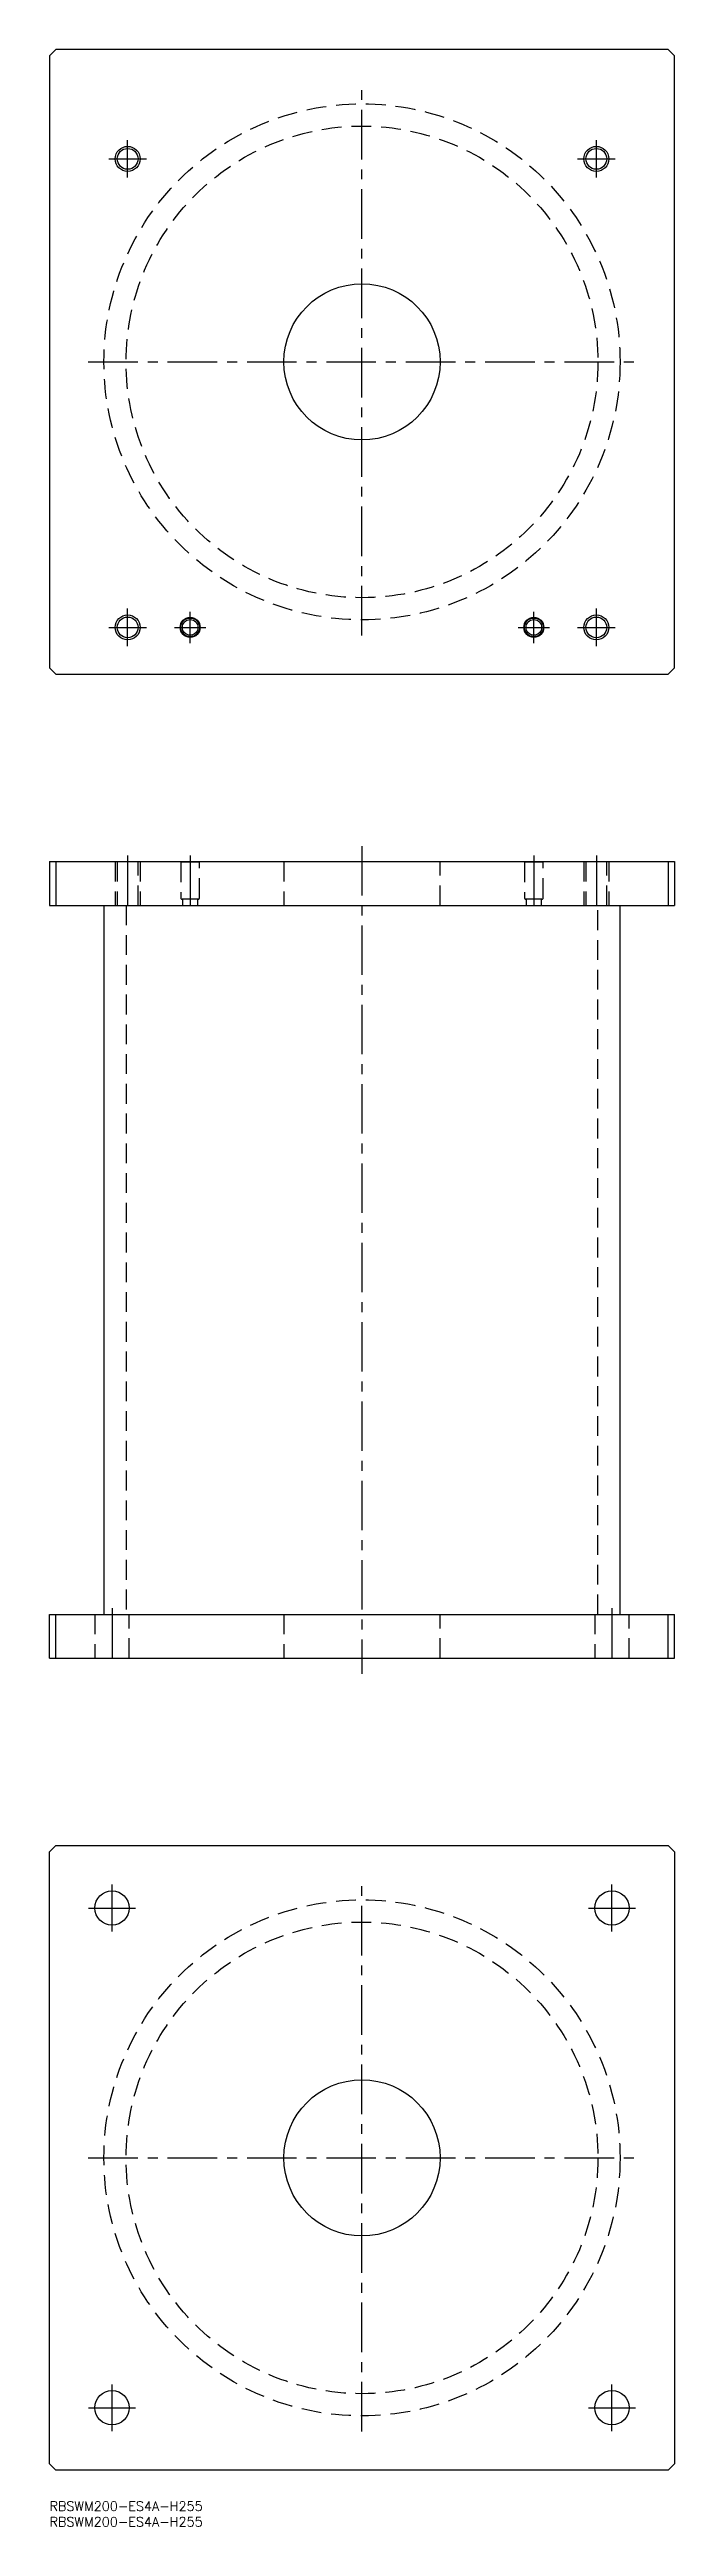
# Model space of a CAD drawing. Extents: x 0 to 200, y -8 to 785.
import ezdxf

# ---------------------------------------------------------------- set-up
doc = ezdxf.new("R2010")
doc.units = 0
doc.header["$LTSCALE"] = 0.5
doc.linetypes.add('CENTER', pattern=[50.8, 31.75, -6.35, 6.35, -6.35])
doc.linetypes.add('DASHED', pattern=[19.05, 12.7, -6.35])
for name, color, linetype in [('MSM_CENTER', 1, 'CENTER'), ('MSM_CONTINUOUS', 7, 'CONTINUOUS'), ('MSM_DASHED', 4, 'DASHED'), ('MSM_NARROW', 5, 'CONTINUOUS'), ('MSM_PART_NUMBER', 7, 'CONTINUOUS')]:
    doc.layers.add(name, color=color, linetype=linetype)
doc.styles.get("Standard").update_dxf_attribs({"font": 'txt.shx', "height": 3, "bigfont": 'bigfont.shx'})

# ---------------------------------------------------------------- blocks, each defined once
blk = doc.blocks.new('*U50')
at = {"layer": 'MSM_PART_NUMBER'}
blk.add_text('RBSWM200-ES4A-H255', height=3, dxfattribs=at).set_placement((0, -3))
blk = doc.blocks.new('*U51')
at = {"layer": 'MSM_PART_NUMBER'}
blk.add_text('RBSWM200-ES4A-H255', height=3, dxfattribs=at).set_placement((0, -8))

msp = doc.modelspace()

# ---------------------------------------------------------------- linework, layer by layer
at = {"layer": 'MSM_CENTER'}
for p, q in [((100, 597.4), (100, 772.6)), ((25, 744), (25, 756)), ((175, 744), (175, 756)), ((19, 750), (31, 750)), ((169, 750), (181, 750)), ((12.4, 685), (187.6, 685)), ((25, 594), (25, 606)), ((45, 595), (45, 605)), ((155, 595), (155, 605)), ((175, 594), (175, 606)), ((19, 600), (31, 600)), ((40, 600), (50, 600)), ((150, 600), (160, 600)), ((169, 600), (181, 600)), ((25, 527), (25, 509)), ((45, 527), (45, 509)), ((100, 530), (100, 265)), ((155, 527), (155, 509)), ((175, 527), (175, 509)), ((20, 286), (20, 268)), ((180, 286), (180, 268)), ((20, 182.5), (20, 197.5)), ((100, 22.4), (100, 197.6)), ((180, 182.5), (180, 197.5)), ((12.5, 190), (27.5, 190)), ((172.5, 190), (187.5, 190)), ((12.4, 110), (187.6, 110)), ((20, 22.5), (20, 37.5)), ((180, 22.5), (180, 37.5)), ((12.5, 30), (27.5, 30)), ((172.5, 30), (187.5, 30))]:
    msp.add_line(p, q, dxfattribs=at)
at = {"layer": 'MSM_CONTINUOUS'}
for p, q in [((2, 785), (0, 783)), ((0, 783), (0, 587)), ((198, 785), (2, 785)), ((200, 783), (198, 785)), ((200, 587), (200, 783)), ((0, 587), (2, 585)), ((198, 585), (200, 587)), ((2, 585), (198, 585)), ((0, 525), (0, 511)), ((0, 525), (200, 525)), ((2, 525), (2, 511)), ((198, 525), (198, 511)), ((200, 525), (200, 511)), ((0, 511), (200, 511)), ((17.4, 511), (17.4, 284)), ((182.6, 284), (182.6, 511)), ((0, 284), (200, 284)), ((0, 270), (0, 284)), ((2, 270), (2, 284)), ((198, 270), (198, 284)), ((200, 270), (200, 284)), ((0, 270), (200, 270)), ((0, 208), (2, 210)), ((0, 12), (0, 208)), ((2, 210), (198, 210)), ((198, 210), (200, 208)), ((200, 208), (200, 12)), ((2, 10), (0, 12)), ((198, 10), (2, 10)), ((200, 12), (198, 10))]:
    msp.add_line(p, q, dxfattribs=at)
for centre, radius in [((25, 750), 3.32), ((175, 750), 3.32), ((100, 685), 25), ((25, 600), 3.32), ((45, 600), 3.2), ((45, 600), 3), ((155, 600), 3.2), ((155, 600), 3), ((175, 600), 3.32), ((45, 600), 2.5), ((155, 600), 2.5), ((20, 190), 5.5), ((180, 190), 5.5), ((100, 110), 25), ((20, 30), 5.5), ((180, 30), 5.5)]:
    msp.add_circle(centre, radius, dxfattribs=at)
at = {"layer": 'MSM_DASHED'}
for p, q in [((21, 525), (21, 511)), ((21.68, 525), (21.68, 511)), ((28.32, 511), (28.32, 525)), ((29, 525), (29, 511)), ((41.8, 525), (42, 524.8)), ((48, 524.8), (42, 524.8)), ((42, 524.8), (42, 513.4)), ((48, 524.8), (48.2, 525)), ((48, 513.4), (48, 524.8)), ((75, 525), (75, 511)), ((125, 511), (125, 525)), ((151.8, 525), (152, 524.8)), ((158, 524.8), (152, 524.8)), ((152, 524.8), (152, 513.4)), ((158, 524.8), (158.2, 525)), ((158, 513.4), (158, 524.8)), ((171, 525), (171, 511)), ((171.68, 525), (171.68, 511)), ((178.32, 511), (178.32, 525)), ((179, 525), (179, 511)), ((24.5, 511), (24.5, 284)), ((47.6, 513), (42.4, 513)), ((42.5, 513), (42.5, 511)), ((47.5, 511), (47.5, 513)), ((157.6, 513), (152.4, 513)), ((152.5, 513), (152.5, 511)), ((157.5, 511), (157.5, 513)), ((175.5, 284), (175.5, 511)), ((14.5, 284), (14.5, 270)), ((25.5, 270), (25.5, 284)), ((75, 284), (75, 270)), ((125, 270), (125, 284)), ((174.5, 284), (174.5, 270)), ((185.5, 270), (185.5, 284))]:
    msp.add_line(p, q, dxfattribs=at)
for centre, radius in [((100, 685), 82.6), ((100, 685), 75.5), ((100, 110), 82.6), ((100, 110), 75.5)]:
    msp.add_circle(centre, radius, dxfattribs=at)
for centre, start, end in [((42.4, 513.4), 180, 270), ((47.6, 513.4), 270, 360), ((152.4, 513.4), 180, 270), ((157.6, 513.4), 270, 360)]:
    msp.add_arc(centre, 0.4, start, end, dxfattribs=at)
at = {"layer": 'MSM_NARROW'}
for centre in [(25, 750), (175, 750), (25, 600), (175, 600)]:
    msp.add_circle(centre, 4, dxfattribs=at)

# ---------------------------------------------------------------- block references
at = {"layer": 'MSM_CONTINUOUS'}
for name in ['*U50', '*U51']:
    msp.add_blockref(name, (0, 0), dxfattribs=at)

doc.saveas('drawing.dxf')
